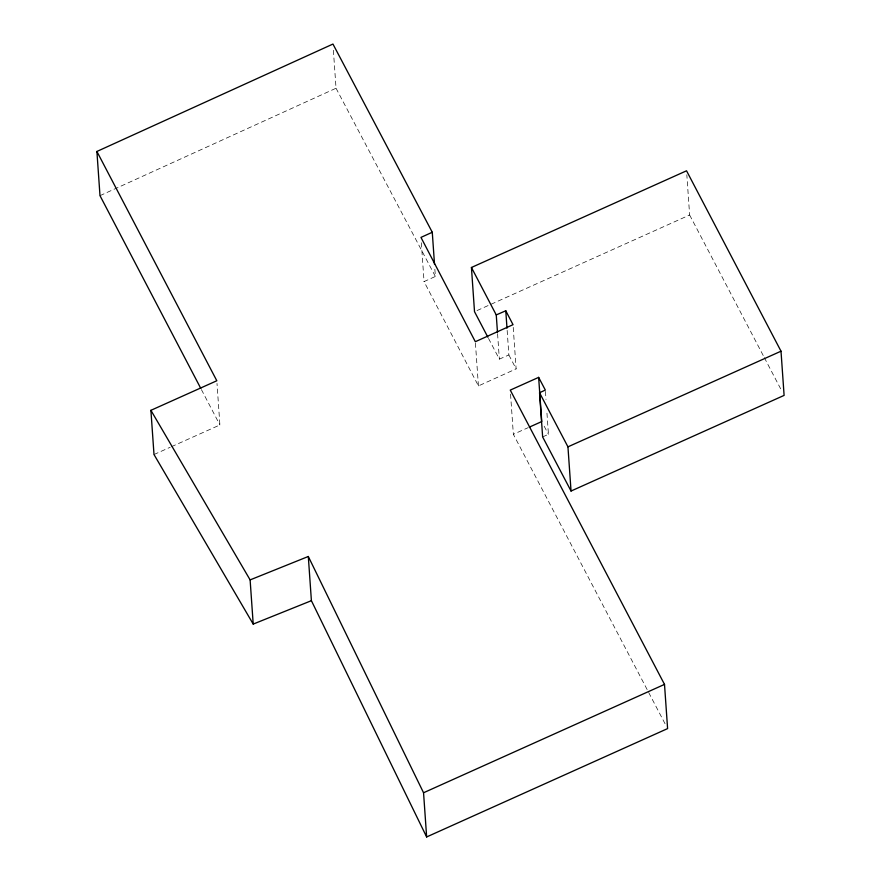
<?xml version="1.0" encoding="UTF-8"?>
<svg xmlns="http://www.w3.org/2000/svg" width="881" height="881" viewBox="0 0 881 881"><rect width="100%" height="100%" fill="white"/><g stroke="black" fill="none" stroke-linecap="round" stroke-linejoin="round"><path stroke-width="0.66" stroke-dasharray="4.41 3.3" d="M542.641 436.932L548.434 434.278L546.749 410.172M99.993 195.659L336.035 88.243L333.227 48.07M513.216 327.358L516.123 368.886L478.427 385.922L424.047 281.601L435.368 276.458L434.707 267.086M153.999 454.53L170.165 447.273M171.399 446.711L219.898 424.95L217.001 383.433M477.028 310.564L689.636 214.997L686.828 174.812M665.045 723.73L513.359 434.3L528.16 427.659M488.526 338.447L499.351 359.129L508.866 354.966L507.093 329.516M544.172 426.195L548.434 434.278M336.035 88.243L435.368 276.458M689.636 214.997L763.673 356.387M764.312 357.609L782.185 391.737M201.408 389.589L219.898 424.95M508.866 354.966L516.123 368.886M545.438 391.417L546 399.456M510.551 394.126L513.359 434.3M497.567 333.679L499.351 359.129M475.421 343.061L478.427 385.922M421.338 242.76L424.047 281.601"/><path stroke-width="1.32" d="M487.887 337.225L474.518 311.687L471.434 267.483L686.541 170.793L781.007 351.2L784.101 395.393L571.042 491.036L542.641 436.932L539.546 392.739L545.339 390.074L538.643 377.376L510.264 390.107L664.505 684.394L667.6 728.598L426.646 836.95L311.4 600.688L308.306 556.484L250.116 579.896L253.21 624.089L311.4 600.688M200.769 388.367L99.993 195.659L96.899 151.466L332.952 44.05L432.274 232.265L434.52 264.399M432.274 232.265L420.964 237.396L475.333 341.718L513.028 324.682L505.782 310.773L496.256 314.924L497.479 332.335M253.21 624.089L153.999 454.53L150.904 410.326L216.814 380.757L96.899 151.466M529.393 427.109L541.738 421.57L538.643 377.376M571.042 491.036L567.948 446.843L781.007 351.2M426.646 836.95L423.552 792.757L664.505 684.394M150.904 410.326L250.116 579.896M539.546 392.739L567.948 446.843M471.434 267.483L496.256 314.924M308.306 556.484L423.552 792.757M505.782 310.773L506.993 328.184"/></g></svg>
